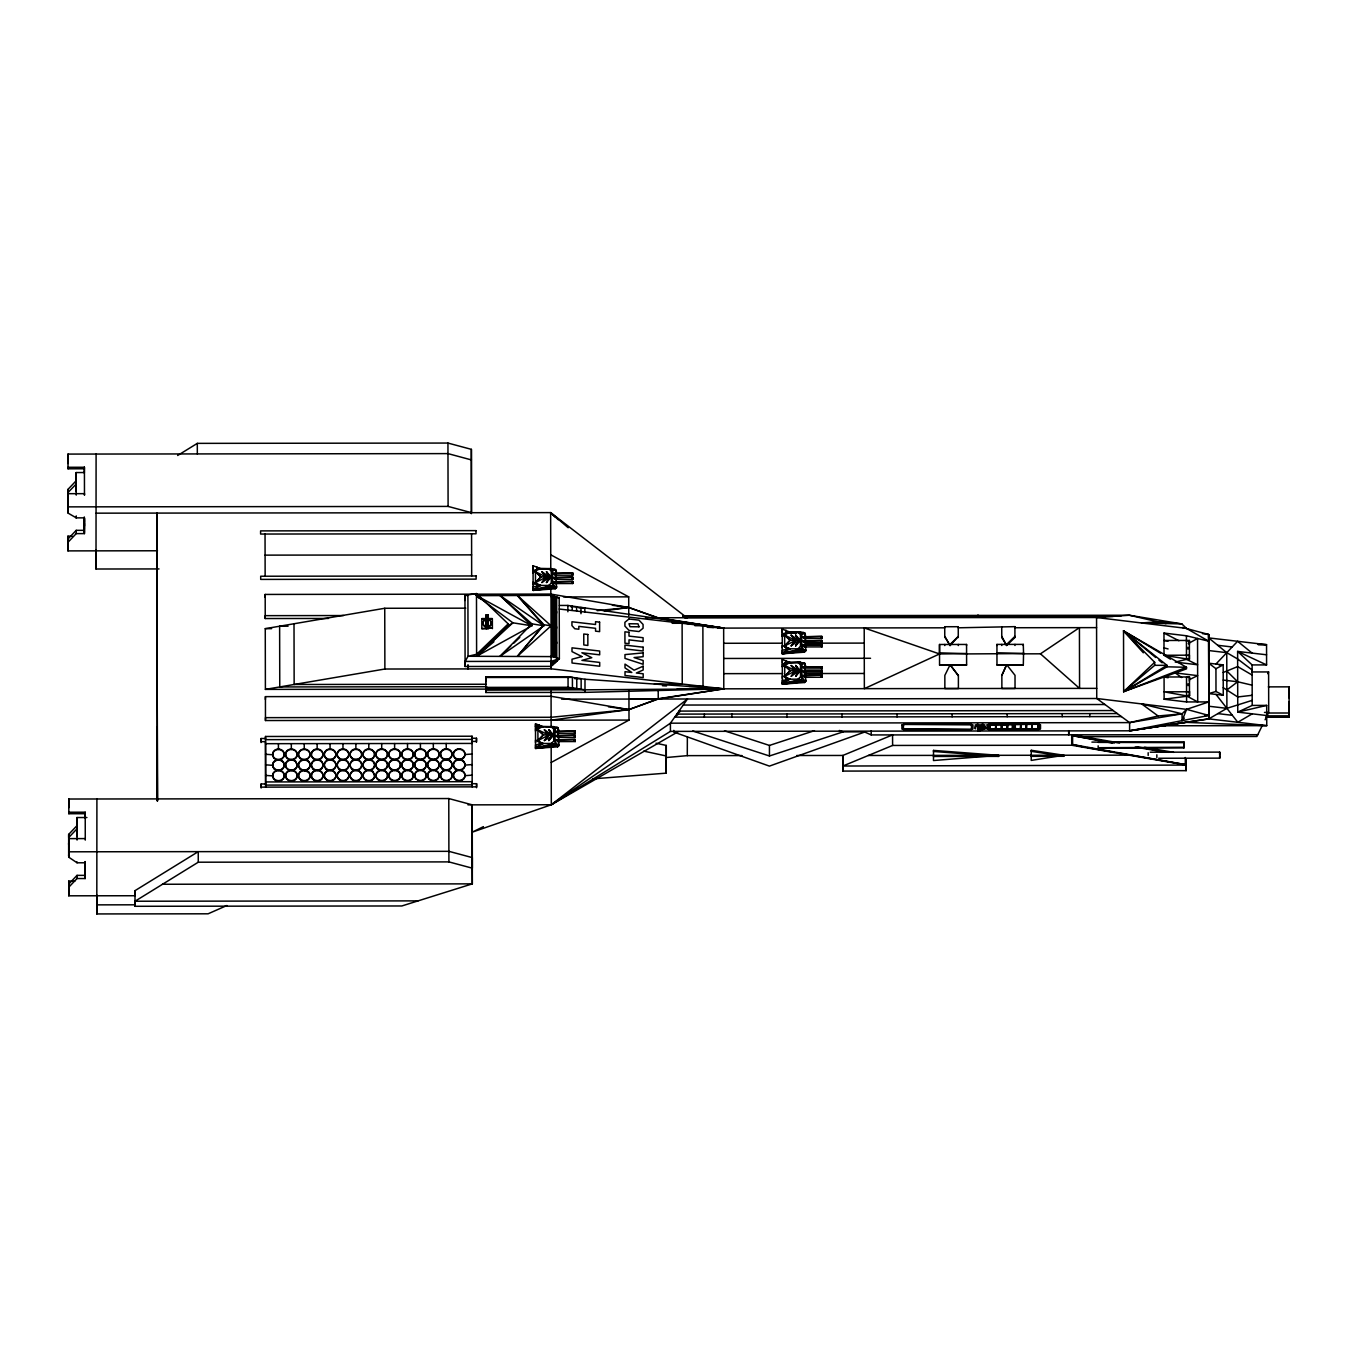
<?xml version="1.0" encoding="UTF-8"?>
<svg xmlns="http://www.w3.org/2000/svg" width="1357" height="1357" viewBox="0 0 1357 1357"><rect width="100%" height="100%" fill="white"/><g stroke="black" fill="none" stroke-linecap="round" stroke-linejoin="round"><path stroke-width="1.5" d="M76.145 477.986L76.162 484.076L67.884 492.625L67.884 489.47L76.111 480.819M76.959 829.653L76.959 822.97M85.169 866.088L85.152 874.654L85.118 867.089M476.205 595.401L551.01 595.316L551.146 666.389L465.095 666.491L464.959 595.418L467.894 595.418M704.351 717.107L704.351 714.07M731.881 717.073L731.881 714.036M786.941 717.005L786.941 713.969M842.002 716.937L842.002 713.901M897.062 716.869L897.062 713.833M939.536 653.684L939.553 665.032L966.608 664.998L966.591 653.65L939.536 653.955L864.205 627.918L864.358 688.661L939.536 653.955L939.519 644.49L966.557 644.456L966.591 653.921L1023.568 653.582L996.954 652.785L996.954 653.87L996.937 644.422L1023.28 644.388L1023.568 653.837L1040.463 653.82L1079.426 627.663L1079.561 688.389L1040.463 653.82M939.519 644.49L939.536 653.955M944.777 645.576L944.777 644.473M950.053 645.559L944.76 636.467L950.053 645.559L958.279 636.45L950.053 644.473M958.279 637.536L958.246 626.713L944.726 626.73L944.726 627.816L719.431 628.104L723.654 628.087L723.79 688.83L658.23 699.025L628.986 709.575L551.129 720.177L551.129 726.521M952.122 716.801L952.122 713.765M958.246 626.713L958.246 627.799L1014.9 626.646L1014.934 637.468L1006.64 645.491L1001.771 637.485L1001.737 626.663M958.313 645.559L958.313 644.456M966.557 645.542L966.557 644.456M982.536 729.812L982.536 723.722L982.536 727.963L977.566 727.42L978.176 731.135L982.536 729.812C984.673 723.739 978.397 732.984 978.16 727.403L982.536 728.03M986.047 728.675L986.047 727.488M987.217 728.183L987.217 728.658M996.937 645.508L996.937 644.422M1001.771 637.485L1001.771 636.382L1006.64 645.491M1001.788 645.508L1001.788 644.405M1007.182 716.733L1007.182 713.697M1014.968 645.491L1014.968 644.388M1014.934 637.468L1014.934 636.365L1006.657 644.405M1014.9 626.646L1014.9 627.731L1096.575 627.629M1023.28 645.474L1023.28 644.388M1023.568 652.751L1023.314 664.93L996.971 664.964L996.954 653.616M1062.243 716.666L1062.243 713.629M1089.773 716.632L1089.773 713.595M1098.152 746.825L1098.152 745.824M1098.152 747.724L1183.983 747.283L1183.983 746.265M1265.776 715.868L1289.082 715.834L1289.099 713.307M1289.082 693.97L1289.099 686.846L1268.32 686.879M76.162 480.208L76.179 472.558L84.151 472.541M84.371 523.378L84.355 526.177L84.321 522.123M85.169 868.361L85.152 871.143L85.135 869.142M987.217 727.556L987.217 728.285M1183.983 744.399L1183.983 747.894L1100.273 748.012M1219.706 756.935L1219.706 758.139L1158.691 758.258M1289.099 714.444L1289.082 717.242L1266.234 717.276M1289.065 705.555L1289.065 702.773L1289.082 706.2M1289.099 691.917L1289.099 689.424L1289.116 691.239M67.884 509.774L67.884 511.301L67.85 498.104M67.867 499.749L67.884 489.47M84.422 468.776L68.037 468.81L68.037 467.283L84.422 467.266L84.473 495.169L84.49 493.66L68.087 493.677L68.087 495.203M67.986 463.517L68.003 454.086L447.98 453.611L471.405 459.921M157.48 550.772L67.969 550.891L68.003 538.983L76.213 530.333L84.422 530.333L84.422 533.606L76.229 533.606L68.003 542.257L68.003 538.983M67.935 537.694L67.952 536.168L72.04 536.168M84.422 533.606L84.473 517.865L76.28 517.865L68.104 513.133L68.121 505.126M68.681 854.706L68.681 856.216L68.647 843.019M68.664 844.682L68.681 834.385L76.908 825.751L76.976 817.542L86.933 817.525M85.22 813.708L68.834 813.725L68.834 812.215L85.22 812.198L85.27 840.102M68.783 807.686L68.8 799.019L448.777 798.544L472.202 804.837L472.355 868.192L448.913 861.899L198.275 862.204L135.022 901.235L135.005 906.289L401.842 905.967L472.304 883.865L472.338 857.624L448.896 851.331L68.919 851.806L68.902 838.609L85.287 838.592M198.275 862.204L198.241 851.653L135.005 890.667L134.988 895.739L68.766 895.807L68.8 884.018L77.027 875.367L85.22 875.367L85.22 878.539L77.027 878.539L68.8 887.19L68.8 884.018M68.732 882.61L68.749 881.1L74.889 881.083M85.27 862.781L77.078 862.798L68.902 857.302L68.919 850.16M68.885 840.119L68.902 838.609M84.321 472.948L84.355 467.029M85.135 817.864L85.22 812.198M85.22 878.539L85.254 861.593M159.006 568.939L96.008 569.007L96.093 454.052M226.856 905.526L208.113 913.804L96.805 913.939L96.907 798.985M156.818 513.099L157.463 801.003L156.818 513.099L156.886 666.694M261.07 742.55L261.07 738.513L265.514 738.496M261.172 788.01L261.189 783.956L265.616 783.956M265.175 597.317L265.192 594.434L550.84 594.078L628.749 607.478L658.043 617.757L723.654 628.087L717.514 627.782M328.462 618.453L265.226 618.538L265.243 615.654L343.525 615.552M265.412 699.517L265.429 696.633L551.078 696.277L628.986 709.575L658.23 698.736L723.79 688.83L551.129 668.814L384.879 669.018L265.395 689.39L265.26 628.664L384.743 608.275L465.773 608.173M265.599 781.751L265.514 736.478L472.066 736.223L472.066 739.395L265.531 739.65L265.514 736.478M628.936 690.492L629.003 720.075L265.463 720.533L265.48 717.649L551.129 717.293L628.986 709.575L608.479 706.827M265.616 787.128L265.616 781.937L472.168 781.683L472.168 786.873M272.604 765.331L265.565 764.839M272.587 754.763L265.531 754.271M272.621 775.899L265.582 775.407M278.422 749.471L278.422 743.67M284.342 775.882L285.53 775.882M284.325 765.314L285.513 765.314M284.308 754.746L285.496 754.746M291.331 749.454L291.331 743.653M297.217 754.729L298.404 754.729M297.268 775.865L298.455 775.865M297.03 763.94L295.504 761.565A5.869 5.292 0.2 0 0 286.293 762.668A5.869 5.292 0.2 0 0 289.872 770.42A5.869 5.292 0.2 0 0 297.234 765.297L298.421 765.297M304.239 749.437L304.239 743.653M302.798 780.97A5.869 5.292 0.2 0 1 304.29 770.572L308.446 771.607A5.869 5.292 0.2 0 1 307.259 779.936A5.869 5.292 0.2 0 1 298.659 776.73A5.869 5.292 0.2 0 1 304.29 770.081M310.176 775.865L311.364 775.848M310.142 765.28L311.33 765.28M310.125 754.713L311.313 754.713A5.869 5.292 0.2 0 1 318.674 749.607A5.869 5.292 0.2 0 1 322.254 757.342A5.869 5.292 0.2 0 1 313.026 758.444M317.148 749.42L317.148 743.636M323.085 775.848L324.272 775.848M323.051 765.263L324.238 765.263M323.034 754.696L324.221 754.696M330.073 749.403L330.056 743.619M335.942 754.679L337.13 754.679M335.993 775.831L337.181 775.831M335.959 765.246L337.147 765.246M342.982 749.386L342.965 743.602M348.902 775.814L350.089 775.814M348.868 765.246L350.055 765.229M348.851 754.662L350.038 754.662M355.89 749.369L355.873 743.585M361.81 775.797L362.998 775.797M361.776 765.229L362.964 765.212M362.947 754.645L361.759 754.645A5.869 5.292 0.2 0 0 353.414 749.878A5.869 5.292 0.2 0 0 352.142 758.716A5.869 5.292 0.2 0 0 361.556 756.019M368.799 749.352L368.782 743.568M374.668 754.628L375.855 754.628M370.376 780.886A5.869 5.292 0.2 0 0 374.719 775.78L372.988 771.539A5.869 5.292 0.2 0 0 363.778 772.642A5.869 5.292 0.2 0 0 367.357 780.394A5.869 5.292 0.2 0 0 374.719 775.271L375.906 775.78M374.685 765.212L375.872 765.212M381.707 749.335L381.69 743.551M387.627 775.763L388.814 775.763M387.593 765.195L388.78 765.195M387.576 754.611L388.764 754.611M394.616 749.318L394.599 743.534M400.536 775.746L401.723 775.746M400.502 765.178L401.689 765.178M400.485 754.611L401.672 754.594M407.524 749.301L407.507 743.517M413.393 754.594L414.58 754.594M413.444 775.729L414.631 775.729M413.41 765.161L414.597 765.161M420.433 749.285L420.416 743.5M426.352 775.712L427.54 775.712M426.335 765.144L427.523 765.144M426.302 754.577L427.489 754.577M433.341 749.285L433.324 743.483M439.261 775.695L440.448 775.695M439.244 765.127L440.431 765.127M439.21 754.56L440.397 754.051A5.869 5.292 0.2 0 1 446.249 748.759L446.232 743.466M440.397 754.56A5.869 5.292 0.2 0 1 446.249 749.268L446.249 748.759A5.869 5.292 0.2 0 1 452.118 754.034L451.338 757.189A5.869 5.292 0.2 0 1 441.195 757.189L440.397 754.051L441.195 756.697A5.869 5.292 0.2 0 0 451.338 756.68L451.932 755.408M452.169 775.678L453.357 775.678M452.152 765.111L453.34 765.111M453.306 754.543L452.118 754.543A5.869 5.292 0.2 0 0 446.249 749.268M464.942 600.489L464.959 595.418L476.477 593.552L508.197 623.881L508.18 625.848L476.612 656.245L476.477 593.552L476.477 595.519L479.496 598.403M465.095 666.491L465.112 661.436L468.046 656.262L467.911 595.536M465.078 775.661L472.134 775.152M465.061 765.094L472.1 764.585M465.027 754.526L472.083 754.017M468.012 665.541L467.995 668.916L467.995 664.726M177.648 455.494L197.308 443.366L447.946 443.06L471.388 449.354L471.371 513.675M472.066 736.223L472.049 743.432L265.514 743.687M472.202 804.837L472.134 868.921M476.477 742.296L476.494 738.242L472.049 738.242M476.578 787.738L476.595 783.701L472.168 783.701M481.837 628.664L492.387 628.138L481.837 628.664L481.82 618.656L492.354 618.639L492.387 628.647M481.82 618.656L492.354 618.639M701.298 687.694L723.79 688.83L585.003 692.375L485.84 692.494L485.857 687.388L568.074 687.287L585.003 689.814L723.79 688.83L584.986 679.263L568.04 676.736L485.84 676.838L485.823 681.943M486.501 615.857L485.925 615.009L485.959 628.749L486.518 615.349L488.266 615.009L488.299 628.732L487.672 615.857M486.535 628.749C485.823 626.934 488.435 626.934 487.706 628.732M533.064 569.278L533.08 565.733L540.731 568.736L555.624 569.584L556.523 587.598L555.217 588.785L533.114 590.38L533.08 565.733M535.54 742.652L535.54 740.125L543.19 743.483L551.196 743.466L558.948 744.62L558.948 745.638L557.642 746.825L535.54 748.419L535.506 723.773L543.156 726.775L558.049 727.623L558.948 745.638M535.489 727.301L535.506 723.773M546.464 582.526L549.721 577.081L541.935 571.755L546.447 577.064L535.489 582.526L540.968 576.81L535.472 571.772L546.447 577.064L541.969 582.526L549.721 577.081L546.447 571.755L551.281 577.081L546.464 582.526L549.721 576.979L551.281 577.081M548.89 740.549L552.146 735.104L544.378 729.795L548.89 735.104L537.932 740.566L543.394 734.849L537.898 729.795L548.89 735.104L544.394 740.566L553.707 735.104L548.89 740.549L552.146 735.002L548.873 729.778L553.707 735.104M551.01 596.588L551.01 595.316L476.477 595.519L481.209 599.472M551.129 665.439L551.129 668.814L551.112 664.625M508.197 623.881L476.612 654.278L468.046 656.262L552.587 656.601L552.452 595.859L551.027 595.876M551.129 720.177L551.061 691.069M555.217 588.785L556.523 586.58L556.523 587.598M555.183 569.906L556.489 572.043L555.624 569.584M556.506 579.795L556.506 578.794M557.608 728.896L558.049 727.623M557.642 746.825L558.083 745.349M558.931 737.835L558.931 736.817M558.914 730.083L557.608 727.946L553.588 727.827M585.003 692.375L584.986 679.263M628.953 699.076L658.23 699.025L658.213 690.628M592.89 778.867L666.236 773.151L666.27 745.434L656.025 743.212M467.978 804.854L551.315 804.752L670.409 731.389L670.426 723.179L687.49 698.991L551.315 804.752L472.117 832.214L483.448 826.634M673.801 730.371L673.801 732.068L769.419 766.111L865.291 731.83L843.121 731.864L769.453 755.985L692.748 730.999M666.236 773.151L666.236 757.528L687.287 755.645L687.354 736.817M782.344 678.364L782.361 675.837L790.011 679.195L782.361 683.114L783.956 680.502M782.327 666.762L782.327 664.218L786.144 662.979L800.494 662.386L804.854 663.336L805.77 681.35L804.464 682.52L782.361 684.132L782.311 659.468L789.978 662.487L782.327 666.762L784.702 664.201L789.978 662.487M782.311 663.013L782.311 659.468M782.277 648.001L782.294 645.474L789.944 648.816L797.933 648.816L805.702 649.969L805.685 650.97L804.396 652.157L782.277 653.769L782.243 629.105L789.91 632.108L782.243 636.382L782.26 633.855L789.91 632.108L784.634 633.838L782.243 636.382M782.243 632.65L782.243 629.105M795.711 676.261L798.968 670.816L791.182 665.507L795.694 670.816L784.736 676.278L790.215 670.562L784.719 665.507L795.694 670.816L791.216 676.278L798.968 670.816L795.677 665.49L800.511 670.816L795.711 676.261L798.968 670.714L800.511 670.816M795.643 645.898L798.883 640.453L791.114 635.127L795.626 640.453L784.668 645.915L790.147 640.199L784.634 635.144L795.626 640.453L791.148 645.898L798.883 640.453L795.609 635.127L800.443 640.453L795.643 645.898L798.883 640.351L800.443 640.453M804.413 664.608L804.854 663.336M804.396 652.157L804.837 650.698M804.345 634.245L804.786 632.956L805.668 641.233M804.464 682.52L805.77 680.332L805.77 681.35M805.651 635.415L804.345 633.278M805.753 672.529L805.753 673.547L864.307 673.479M805.719 665.795L804.43 663.658M842.833 771.081L842.833 755.459L892.567 734.9L892.601 745.451L842.85 766.027L1186.188 765.077L1186.171 770.657L842.833 771.081L842.833 755.459L796.678 755.51M902.693 729.048L902.71 724.943L904.915 724.18L970.018 724.095L972.223 724.859L972.206 728.963L970.001 729.472L902.693 729.048L970.001 729.472M903.423 729.048L903.44 724.943L904.915 724.434L972.223 724.859M998.65 755.323L933.514 750.404L933.48 760.531L998.65 755.323L998.667 756.375L933.497 756.46L933.497 755.408M971.476 728.963L971.493 724.859M978.55 616.366L977.922 615.298L977.311 616.875M984.792 728.946L984.809 724.842L975.293 724.859L975.276 728.963L975.276 726.843L977.549 725.859L984.792 726.826L984.792 728.946L980.992 728.946M987.879 724.842L987.879 728.946L990.067 729.455L1037.935 729.388L1037.952 724.265L987.879 724.842L1037.596 724.01L1039.784 724.774L1039.767 728.879L990.067 729.71L990.084 724.061M988.608 728.946L988.625 724.842M990.067 729.455L990.084 724.333M995.343 728.777L995.868 724.316L995.851 729.438L990.576 728.777M995.851 729.438L995.868 724.316M1001.144 728.777L1001.161 724.553L1007.929 724.553L1007.437 729.421L996.377 728.777M1001.653 729.438L1001.67 724.316M1002.161 728.98L1002.178 724.757M1006.928 728.98L1006.945 724.757M1007.437 729.421L1007.454 724.299M1012.186 728.76L1012.661 724.299L1012.644 729.421L1007.912 728.76M1013.238 729.421C1014.307 727.691 1014.324 726.012 1013.255 724.299M1015.511 728.76L1015.002 724.299L1014.985 729.421L1020.735 729.404L1020.752 724.282L1020.227 728.743M1020.735 729.404L1020.752 724.282M1025.96 728.743L1026.486 724.282L1026.469 729.404L1021.244 728.743M1026.469 729.404L1026.486 724.282M1063.803 755.238L1031.252 750.285L1031.218 760.412L1063.803 755.238L1063.82 756.29L1031.235 756.341L1031.235 755.289M1031.693 728.726L1032.219 724.265L1032.202 729.404L1026.978 728.743M1032.202 729.404L1032.219 724.265M1037.935 729.388L1037.952 724.265M1037.596 724.01L1039.784 724.774M1039.038 728.879L1039.055 724.774M1068.671 734.934L1068.688 730.829M1083.039 746.859L1072.607 744.535L1185.323 764.602L1118.524 753.016M1114.334 742.907L1072.59 735.681L1112.248 743.059M561.594 699.143L1096.744 698.499L1129.618 722.619L1129.601 730.812L670.409 731.389M1154.688 662.301L1123.664 691.629L1166.969 666.813L1186.51 667.288L1123.664 691.629L1154.688 665.337L1154.688 662.301L1123.528 630.886L1123.664 691.629L1186.493 668.865L1186.51 667.288L1123.528 630.886L1143.357 652.802M1166.969 666.813L1166.986 665.32L1123.528 630.886L1160.489 653.175M1184.322 718.074L1182.066 720.652L1182.083 713.816L1186.595 709.355L1208.833 701.908L1208.646 634.482L1182.337 627.426M1189.444 681.163L1189.461 676.956L1164.069 676.99L1164.119 699.228L1186.578 701.942L1208.833 701.908L1208.782 685.743M1170.429 659.18L1164.018 655.295L1189.394 659.366L1189.411 655.16L1164.018 655.295L1163.967 633.074L1186.425 635.771L1208.68 641.183L1208.731 678.381M1189.36 644.643L1189.377 640.453L1163.984 640.47L1168.055 641.216M1164.119 699.228L1189.478 695.887L1189.495 691.68M1252.121 670.002L1237.635 658.993L1226.762 652.666L1208.646 637.892L1208.646 634.482L1202.472 633.617M1266.573 654.786L1237.618 651.411L1237.754 712.137L1252.206 705.419L1266.692 705.403L1266.743 725.656L1185.628 722.331L1129.601 730.812L1208.833 718.888L1208.646 634.482L1208.68 641.183L1186.408 628.376L1181.879 623.915L1129.38 615.247L1096.558 617.52L1096.744 698.499L1186.595 709.355L1208.833 715.461L1208.833 718.888L1129.601 730.812L1208.833 715.461L1208.816 698.567M76.162 477.376L76.179 475.476L76.213 478.902M76.263 515.914L76.229 518.086L76.213 516.847M76.959 822.681L76.976 820.408L76.993 821.307M982.536 728.658L978.16 727.403L978.804 730.88L978.176 729.54L982.536 729.642L978.176 729.54L978.176 731.135L977.549 723.722L977.549 729.557L982.536 729.472M1156.842 757.528L1156.842 754.797M1219.706 756.154L1219.706 758.139M1219.689 754.967L1219.706 752.117L1150.278 752.202M1219.706 752.117L1219.689 754.373M1289.065 704.724L1289.133 713.002L1268.354 713.019M939.553 665.032L966.608 664.998M950.104 664.76L958.364 675.65L950.104 664.76L944.845 675.396L944.862 688.559L958.398 688.542L958.381 675.379M966.591 653.65L939.536 652.853M996.971 664.964L1023.314 664.93M1001.856 675.328L1006.69 664.693L1015.019 675.311L1015.036 688.474L1001.873 688.491L1001.856 675.328L1006.69 664.693M77.044 862.747L77.01 861.831M1091.91 742.109L1183.966 741.991L1183.966 744.162M1183.983 747.894L1183.966 746.876M1182.066 720.652L1186.595 709.355M555.658 587.31L552.655 583.408L552.621 571.043L554.742 569.228L538.983 569.262M539.679 742.296L543.19 743.483L535.557 744.874L535.54 748.419L557.218 744.993L555.081 741.448L555.064 729.082L557.184 727.25L553.232 727.267M784.634 633.838L784.668 647.035L789.944 648.816L782.294 650.224L782.277 653.769L803.955 650.325L801.834 646.797L801.8 634.431L804.786 632.956M804.905 681.061L801.902 677.16L801.868 664.794L803.989 662.962M977.922 616.875L978.55 615.552L982.281 616.773L977.922 616.875L977.922 615.298M1267.743 673.7L1268.608 671.936L1251.663 671.952M1262.349 725.384L1256.904 736.478L1079.595 736.698M1265.097 719.787L1268.71 712.425L1268.608 671.936M541.969 582.526L546.447 576.912L549.721 577.081L546.447 571.755M544.394 740.566L548.89 734.951L552.146 735.104L548.873 729.778M791.148 645.898L795.626 640.3L798.883 640.453L795.609 635.127M791.216 676.278L795.694 670.663L798.968 670.816L795.677 665.49M517.492 656.211L543.903 624.746L551.095 625.798L517.492 656.211L543.903 624.746L517.356 595.469L551.095 625.798M487.943 622.626L487.926 621.133M487.926 623.626L487.926 622.134M535.472 570.466L533.08 573.01L533.08 570.483L540.731 568.736L535.472 570.466L535.489 583.663L533.097 584.63L533.114 582.102L540.764 585.444L548.754 585.444L554.792 586.953L533.114 590.38L533.131 586.852L540.764 585.444L535.489 583.663M543.156 726.775L537.898 728.488L535.506 731.05L535.523 728.522L543.156 726.775L535.489 726.3L553.69 726.673L555.437 728.251M76.908 828.923L68.681 837.557L68.681 834.385M1215.94 664.048L1237.601 641.284L1252.104 653.107M535.489 582.526L540.968 576.81L546.447 577.064L541.935 571.755M537.932 740.566L543.394 734.849L548.89 735.104L544.378 729.795M784.668 645.915L790.147 640.199L795.626 640.453L791.114 635.127M784.736 676.278L790.215 670.562L795.694 670.816L791.182 665.507M500.139 656.228L531.893 623.847L543.903 625.798L500.139 656.228L510.724 646.085M513.743 643.201L519.799 637.4M556.523 586.58L555.217 587.818L533.114 590.38L551.298 586.156L553.045 584.562M558.948 744.62L557.659 745.858L535.54 748.419L553.724 744.179L555.471 742.601M805.702 649.969L804.396 651.207L782.277 653.769L800.46 649.528L802.224 647.934M805.77 680.332L804.464 681.57L782.361 684.132L782.361 680.586L790.011 679.195L784.736 677.397L784.702 662.487M551.146 666.389L559.355 658.688L559.203 597.945L551.01 595.316L554.521 597.945M530.044 626.832L476.612 656.245L512.878 622.812L531.893 625.814L531.893 623.847L500.004 595.486L543.903 625.798L517.356 595.469M552.689 664.625L556.913 660.74M548.754 585.444L551.281 583.154L551.264 571.009L548.72 568.719M551.196 743.466L553.724 741.176L553.69 729.048L551.146 726.758M797.933 648.816L800.46 646.526L800.426 634.381L797.899 632.108L786.398 632.125M786.5 679.195L798.001 679.178L800.528 676.889L800.511 664.743L797.967 662.47M798.001 679.178L804.039 680.705L782.361 684.132L800.545 679.891L802.292 678.313M553.198 663.963L557.303 660.435M476.612 656.245L493.948 641.708M679.874 711.747L676.821 714.104L1117.303 713.561M677.889 714.664L674.7 717.141L1121.408 716.581M1226.847 690.001L1237.686 681.774L1252.155 685.183M553.198 662.979L557.303 660.113L551.163 662.589M486.518 620.963L486.518 622.795M486.518 621.981L486.518 623.796M551.179 747.656L551.315 804.752L670.426 723.179L1129.618 722.619L1182.083 713.816L1141.661 703.927L1158.115 715.987L1182.083 713.816M508.18 625.848L512.878 622.812L476.477 595.519L531.893 625.814L500.004 595.486M551.163 656.16L559.355 658.688L553.198 662.487L553.198 664.455L551.146 665.117L551.146 662.487M1123.664 691.629L1166.986 665.32L1154.688 665.337M1252.24 713.833L1237.788 722.263L1216.008 694.428M551.315 804.752L678.33 731.593M1188.291 643.54L1197.553 638.485L1197.705 701.925L1186.561 695.887L1164.102 691.816L1189.495 691.782M551.213 762.464L629.003 720.075M1215.991 691.476L1215.94 668.696L1223.183 664.896L1223.251 695.259L1208.765 693.58L1215.991 691.476L1223.251 695.259M540.764 585.444L533.114 589.379L551.298 586.156M543.19 743.483L535.54 747.419L553.724 744.179M789.944 648.816L782.294 652.751L800.46 649.528M1190.225 679.246L1197.637 675.633L1175.281 672.919L1181.71 677.567M1223.2 672.495L1237.652 666.592L1252.138 675.057M724.485 730.795L769.436 745.434L814.471 730.677M559.355 658.688L551.163 661.334L465.112 661.436M551.146 663.861L554.792 662.674M575.114 735.443L574.248 735.731L575.114 737.004M553.537 577.59L572.773 577.2L572.79 579.303L555.217 579.32L553.537 577.59L572.773 577.2M802.716 640.962L821.952 640.572L821.952 642.675L804.396 642.709L802.716 640.962L821.952 640.572M555.963 735.63L575.215 735.223L575.215 737.343L557.659 737.36L555.963 735.63L575.215 735.223M802.784 671.342L822.02 670.935L822.037 673.055L804.464 673.072L802.784 671.342L822.02 670.935M571.823 581.882L572.688 581.627L572.688 583.188M574.248 731.559L575.097 731.304M575.114 739.65L574.265 739.921L575.131 741.227M821.07 675.633L821.935 675.362L821.935 676.922M553.52 573.434L572.773 573.061L572.773 575.164L555.217 575.181L553.52 573.434L572.773 573.061M553.554 581.78L572.79 581.407L572.79 583.527L555.234 583.544L553.554 581.78L572.79 581.407M802.699 636.806L821.952 636.433L821.952 638.536L804.396 638.57L802.699 636.806L821.952 636.433M802.716 645.169L821.969 644.779L821.969 646.899L804.413 646.916L802.716 645.169L821.969 644.779M555.963 731.474L575.198 731.084L575.198 733.204L557.642 733.221L555.963 731.474L575.198 731.084M555.98 739.819L575.215 739.446L575.232 741.55L557.659 741.584L555.98 739.819L575.215 739.446M802.767 667.169L822.02 666.796L822.02 668.916L804.464 668.933L802.767 667.169L822.02 666.796M802.784 675.532L822.037 675.158L822.037 677.262L804.48 677.279L802.784 675.532L822.037 675.158M1252.189 700.365L1226.898 708.337L1208.833 718.888L1266.743 725.656L1156.266 725.791M1129.618 722.619L1158.115 715.987M1266.692 705.403L1237.754 712.137L1266.709 715.529M978.804 730.066L982.536 729.269M782.361 683.114L800.545 679.891M604.153 610.854L628.749 607.478L658.043 618.046L723.654 628.087L707.319 626.968M1252.189 695.293L1237.72 696.955L1223.234 687.677M597.182 610.65L628.749 607.478L612.346 605.273M797.899 632.108L803.921 632.599L788.146 632.633M537.101 569.126L551.247 568.634L553.011 570.211M788.298 632.43L800.426 632.006L802.191 633.6M788.366 662.81L800.494 662.386L802.258 663.963M549.636 726.809L553.69 726.673M76.162 468.25L84.355 468.233M471.388 449.354L471.541 512.709L448.098 506.415L68.121 506.873L68.087 493.677M96.194 513.167L550.637 512.607L687.304 618.012L684.454 617.656M265.09 555.132L471.625 554.877M551.027 596.317L553.877 596.3L554.012 657.042M563.46 596.944L628.715 596.859L628.766 615.722M552.893 597.165L556.641 597.148L556.777 657.891M559.44 605.443L567.871 605.443L723.654 628.087L559.305 609.039M570.907 606.749L576.606 606.749L576.606 610.972M578.964 607.97L584.816 607.97L584.833 612.194M485.925 615.009L488.266 615.009M682.876 615.79L1129.38 615.247L1166.036 623.677M682.944 616.349L1121.17 615.807M682.961 616.621L1117.065 616.095M685.098 616.909L1112.961 616.383M940.367 616.757L969.78 616.723M685.149 617.469L1104.768 616.943M645.491 617.757L1096.558 617.52L1186.408 628.376M672.156 623.287L682.113 623.27L682.249 684.013L654.396 684.047M288.074 626.205L279.627 626.205L279.763 686.947L486.705 686.693M694.92 625.696L702.875 625.679L703.028 686.421L689.085 686.438M486.535 627.901L487.706 627.901M265.26 628.664L271.604 628.647M1189.377 640.809L1186.442 640.809L1186.476 659.01L1189.394 659.01M723.688 643.286L781.564 643.201M864.239 643.099L805.668 643.184L805.685 642.166L805.685 650.97M1258.21 644.677L1266.556 644.677L1266.59 664.913L1252.121 664.93L1237.618 651.411L1266.59 664.913M723.722 658.467L870.549 658.281M1219.044 664.896L1223.183 664.896L1208.697 663.2L1215.94 668.696M723.756 673.649L782.616 673.581M485.84 677.482L572.4 677.38L572.433 687.931L485.857 688.05M1189.461 677.313L1186.527 677.33L1186.561 695.53L1189.478 695.513M574.774 678.687L581.135 678.687L581.152 689.237L485.857 689.356M486.196 684.25L294.147 684.488L294.011 623.762M485.857 688.711L576.793 688.593L576.759 678.025M265.395 689.39L485.45 689.119M677.245 688.881L1096.727 688.372M485.857 690.018L585.003 689.814M683.233 705.046L1104.971 704.52M678.958 711.085L1113.181 710.559M1264.47 712.425L1268.71 712.425M1204.795 715.461L1208.833 715.461M980.992 726.843L984.792 726.826M1032.711 728.726L1037.427 728.726M864.087 731.745L871.211 734.934L1257.786 734.697M1183.966 744.772L1183.966 742.618L1098.135 742.381M892.601 745.451L1071.742 745.23L1186.188 765.077M687.287 755.645L742.025 755.578M868.344 755.476L1128.973 755.154M162.535 884.255L472.304 883.865L472.168 858.608M135.022 901.235L418.041 900.878M96.839 904.865L134.513 904.814M679.365 688.678L723.79 688.83M537.101 568.346L551.247 568.634M788.298 631.768L800.426 632.006M788.366 662.131L800.494 662.386M788.264 632.82L796.305 633.057M551.264 571.009L552.621 571.043M800.426 634.381L801.8 634.431M800.511 664.743L801.868 664.794M553.69 729.048L555.064 729.082M1258.227 644.338L1266.556 644.677L1208.646 637.892M707.285 627.273L713.426 627.579M662.437 685.726L666.524 685.93M998.667 756.375L933.514 751.456L933.514 750.404M1217.704 645.287L1232.173 646.984M1208.663 650.546L1226.762 652.666L1226.898 708.337L1208.799 706.234M1223.217 680.078L1237.686 681.774L1226.813 671.02M1217.857 713.612L1232.343 715.309M304.29 770.572L308.446 772.116A5.869 5.292 0.2 0 1 305.834 780.97M671.851 621.54L675.99 622.066M682.215 622.846L723.654 628.087M1063.82 756.29L1031.252 751.337L1031.252 750.285M1119.576 742.974L1071.708 734.68L1071.742 745.23M1144.545 747.317L1173.686 752.355M1137.285 746.893L1168.598 752.321M1135.198 747.045L1162.338 751.744M1087.211 747.588L1114.351 752.287M1164.069 676.99L1168.14 677.737M551.281 583.154L552.655 583.408M800.46 646.526L801.834 646.797M800.528 676.889L801.902 677.16M553.724 741.176L555.081 741.448M643.761 751.116L666.304 755.985L666.27 745.434M1164.001 647.883L1168.089 648.934M551.027 595.435L559.203 597.945M552.486 610.514L553.91 610.955M555.25 611.379L556.675 611.803M552.486 611.583L553.91 612.024M555.25 612.431L556.675 612.872M552.52 625.713L553.944 626.137M555.284 626.561L556.709 627.002M552.52 626.764L553.944 627.205M555.284 627.613L556.709 628.054M552.553 640.894L553.978 641.335M555.318 641.742L556.743 642.183M552.553 641.946L553.978 642.387M555.318 642.794L556.743 643.235M839.389 730.439L843.121 731.864M1163.967 633.074L1178.945 640.725M550.738 554.792L628.715 596.859M1123.528 630.886L1155.706 657.5M1158.929 660.164L1162.152 662.827M568.176 527.737L550.637 512.607L550.772 569.55M558.304 519.748L550.637 512.607L555.2 517.034M784.634 635.144L790.147 640.436M784.719 665.507L790.215 670.816M535.472 571.772L540.968 577.064M537.898 729.795L543.394 735.104M820.781 640.945L821.952 642.675M820.866 671.308L822.037 673.055M571.619 577.573L572.79 579.303M574.045 735.613L575.215 737.343M820.781 636.789L821.952 638.536M820.798 645.135L821.969 646.899M820.849 667.152L822.02 668.916M820.866 675.515L822.037 677.262M571.602 573.4L572.773 575.164M571.619 581.763L572.79 583.527M574.028 731.44L575.198 733.204M574.062 739.802L575.232 741.55M374.719 775.78L372.988 772.048A5.869 5.292 0.2 0 0 363.778 773.151A5.869 5.292 0.2 0 0 367.357 780.886M297.234 765.297L295.504 761.056A5.869 5.292 0.2 0 0 286.293 762.159A5.869 5.292 0.2 0 0 289.872 769.911A5.869 5.292 0.2 0 0 297.234 764.788M1289.099 686.846L1289.133 693.071M1289.082 717.242L1289.082 713.816M1183.966 741.991L1183.966 743.008M76.179 472.558L76.229 482.363M76.976 817.542L77.01 823.478M1289.082 705.182L1289.099 701.857M1289.082 715.529L1289.065 712.527M1219.706 753.22L1219.706 757.087M157.073 747.673L157.276 779.8M1289.099 706.776L1289.133 713.002L1289.065 711.085M1219.706 752.643L1219.706 753.627M1219.706 756.68L1219.706 757.664M1186.561 695.887L1186.578 701.942M1183.966 742.5L1183.983 743.415M1183.966 747.385L1183.983 745.722M1148.175 752.728L1148.175 755.476M77.01 821.46L77.027 826.803M1289.133 691.392L1289.133 697.99M1289.082 702.332L1289.099 708.456M1252.121 664.93L1252.206 705.419M1189.377 640.453L1189.394 659.366M1189.461 676.956L1189.478 695.887M1187.986 647.238L1187.986 649.155M1188.07 683.741L1188.07 685.658M1186.188 758.75L1186.171 770.657M1185.306 757.511L1185.323 764.602M1183.966 745.383L1183.966 746.231M1072.59 735.681L1072.607 745.061M1068.773 730.626L1068.79 734.68M944.726 626.73L944.76 637.553M871.194 730.88L871.211 734.934M804.379 636.45L804.396 638.57M804.396 640.589L804.396 642.709M804.396 644.812L804.413 646.916M804.464 670.969L804.464 673.072M804.48 675.175L804.48 677.279M786.076 630.225L786.076 632.599M786.11 646.763L786.127 649.138M786.144 660.605L786.144 662.979M786.178 677.143L786.195 679.518M769.436 745.434L769.453 755.985M580.966 607.393L580.983 613.72M572.247 606.087L572.247 610.311M567.871 605.443L567.888 611.77M568.04 676.736L568.074 687.287M557.642 731.118L557.642 733.221M557.642 735.257L557.659 737.36M557.659 739.463L557.659 741.584M555.217 573.078L555.217 575.181M555.217 577.217L555.217 579.32M555.234 581.424L555.234 583.544M555.217 596.724L555.352 657.45M550.823 588.531L550.823 594.858M539.34 724.892L539.34 727.267M539.374 741.431L539.374 743.806M537.898 728.488L537.932 741.702M536.897 566.853L536.914 569.228M536.948 583.391L536.948 585.766M485.84 676.838L485.84 692.494M476.494 738.242L476.494 741.414L472.066 741.414L472.168 784.838L265.633 785.092L265.514 741.668L261.087 741.668L261.07 738.513M476.595 783.701L476.595 786.856L261.189 787.128L261.189 783.956M471.574 533.793L471.676 575.979M447.946 443.06L448.098 506.415M448.777 798.544L448.913 861.899M384.743 608.275L384.879 669.018M265.039 534.047L265.141 576.233M265.192 594.434L265.226 618.538M265.429 696.633L265.463 720.533M197.308 443.366L197.325 453.933M157.141 727.013L157.327 800.918M135.005 890.667L135.005 906.289M95.957 550.009L96.008 569.007M96.754 894.942L96.805 913.939M84.321 519.561L84.355 529.722L84.371 518.391M85.101 862.272L85.118 866.054M84.287 516.932L84.321 532.097M85.084 861.865L85.118 875.061M76.229 480.463L76.246 491.658M76.213 530.333L76.229 533.606M77.027 825.446L77.044 836.099M77.027 875.367L77.027 878.539M68.003 454.086L68.037 468.81M68.104 509.859L68.104 513.133M68.8 799.019L68.834 813.725M68.902 854.147L68.902 857.302M67.952 536.168L67.969 550.891M68.749 881.1L68.766 895.807M1289.082 695.564L1289.15 704.283M1289.099 712.425L1289.15 703.418M1289.065 707.591L1289.065 711.339M1186.425 635.771L1186.425 641.047M84.371 518.187L84.371 521.885M76.942 832.723L77.061 840.068M76.145 487.74L76.246 495.118M1289.082 692.511L1289.082 696.429M1289.099 711.95L1289.099 714.104M1219.706 755.934L1219.706 756.867M85.169 863.374L85.169 868.073M76.942 827.397L76.959 834.368M76.145 482.413L76.162 488.707M490.742 621.489A4.207 3.8 0.2 0 1 488.198 627.07M486.027 627.07A4.207 3.8 0.2 0 1 483.448 621.506M484.11 620.709A4.207 3.8 0.2 0 1 486.01 619.725M488.181 619.725A4.207 3.8 0.2 0 1 490.081 620.709M488.181 619.216A4.207 3.8 0.2 0 1 488.198 626.561M486.027 626.561A4.207 3.8 0.2 0 1 486.01 619.216M282.595 758.478A5.869 5.292 0.2 0 1 272.944 756.561A5.869 5.292 0.2 0 1 278.931 749.488A5.869 5.292 0.2 0 1 283.528 757.393M286.276 757.393A5.869 5.292 0.2 0 1 290.822 749.471A5.869 5.292 0.2 0 1 296.861 756.544A5.869 5.292 0.2 0 1 287.209 758.478M308.412 758.461A5.869 5.292 0.2 0 1 298.761 756.544A5.869 5.292 0.2 0 1 304.765 749.454A5.869 5.292 0.2 0 1 309.345 757.359M312.093 757.359A5.869 5.292 0.2 0 1 311.516 756.086M276.981 781.004A5.869 5.292 0.2 0 1 273.673 772.862A5.869 5.292 0.2 0 1 283.291 772.862A5.869 5.292 0.2 0 1 280.017 781.004M289.889 780.987A5.869 5.292 0.2 0 1 286.598 772.862A5.869 5.292 0.2 0 1 296.199 772.845A5.869 5.292 0.2 0 1 292.925 780.987M315.706 780.953A5.869 5.292 0.2 0 1 312.415 772.828A5.869 5.292 0.2 0 1 322.016 772.812A5.869 5.292 0.2 0 1 318.742 780.953M328.615 780.937A5.869 5.292 0.2 0 1 325.324 772.812A5.869 5.292 0.2 0 1 334.925 772.795A5.869 5.292 0.2 0 1 331.651 780.937M401.876 755.968A5.869 5.292 0.2 0 1 408.542 749.386A5.869 5.292 0.2 0 1 412.341 757.613A5.869 5.292 0.2 0 1 402.469 757.24M341.523 780.92A5.869 5.292 0.2 0 1 338.232 772.795A5.869 5.292 0.2 0 1 347.833 772.778A5.869 5.292 0.2 0 1 344.559 780.92M354.431 780.903A5.869 5.292 0.2 0 1 351.141 772.778A5.869 5.292 0.2 0 1 360.741 772.761A5.869 5.292 0.2 0 1 357.468 780.903M380.265 780.869A5.869 5.292 0.2 0 1 376.958 772.744A5.869 5.292 0.2 0 1 386.558 772.727A5.869 5.292 0.2 0 1 383.285 780.869M416.362 779.461A5.869 5.292 0.2 0 1 418.482 770.759A5.869 5.292 0.2 0 1 426.335 776.17A5.869 5.292 0.2 0 1 417.566 780.309M427.692 755.934A5.869 5.292 0.2 0 1 434.359 749.352A5.869 5.292 0.2 0 1 438.158 757.596A5.869 5.292 0.2 0 1 428.286 757.206M442.178 779.427A5.869 5.292 0.2 0 1 442.161 771.963A5.869 5.292 0.2 0 1 450.439 771.946A5.869 5.292 0.2 0 1 450.456 779.427M449.252 780.258A5.869 5.292 0.2 0 1 443.383 780.275M453.509 755.9A5.869 5.292 0.2 0 1 460.176 749.318A5.869 5.292 0.2 0 1 463.975 757.562A5.869 5.292 0.2 0 1 454.103 757.172M901.981 724.943L901.964 729.048L904.882 730.066L970.001 729.981L972.935 728.963L972.952 724.859L970.018 723.841L904.915 723.926L901.981 724.943M987.15 724.842L987.15 728.946L990.067 729.964L1037.579 729.896L1040.497 728.879L1040.514 724.774L1037.596 723.756L990.084 723.807L987.15 724.842M639.011 626.815L629.987 626.713L628.97 623.745L637.994 623.847L639.011 626.815M628.953 618.996L624.899 622.32L624.915 626.12L628.986 630.394L639.011 631.548L643.082 628.223L643.065 624.441L639.011 620.166L628.953 618.996M643.167 666.185L634.092 670.205L625 664.082L625 667.881L631.819 672.478L625.017 671.681L625.017 675.481L643.184 677.584L643.184 673.784L636.365 673.004L643.167 670.002L643.167 666.185M572.671 577.404L571.823 577.692L572.688 578.964L572.671 577.404M821.85 640.792L820.985 641.064L821.85 642.353L821.85 640.792M821.918 671.155L821.07 671.427L821.918 672.716L821.918 671.155M572.671 573.265L571.806 573.536L572.671 574.825L572.671 573.265M821.85 636.637L820.985 636.908L821.85 638.214L821.85 636.637M821.867 644.999L821.002 645.27L821.867 646.56L821.867 644.999M821.918 667.016L821.053 667.271L821.918 668.577L821.918 667.016M581.899 656.567L572.026 659.214L572.026 663.013L599.709 666.219L599.692 662.42L581.916 660.367L591.788 657.704L581.882 652.768L599.675 654.837L599.675 651.038L571.992 647.832L572.009 651.614L581.899 656.567M1186.476 659.366L1175.247 662.08L1197.62 664.777L1186.476 659.366M643.133 652.904L624.966 654.6L624.983 658.399L643.167 664.302L643.15 660.503L634.058 657.551L643.15 656.703L643.133 652.904M1157.894 621.811L1141.474 622.948L1181.879 623.915L1157.894 621.811M476.002 530.621L260.595 530.892L260.595 534.047L476.019 533.793L476.002 530.621M476.12 575.962L260.697 576.233L260.714 579.405L476.12 579.134L476.12 575.962M599.607 622.134L595.536 621.676L595.536 624.508L571.942 621.777L571.942 625.577L574.774 628.749L578.828 629.224L578.828 626.374L595.553 628.308L595.553 631.158L599.624 631.633L599.607 622.134M628.986 632.277L624.915 631.819L624.949 643.201L629.02 643.676L629.003 639.876L643.099 641.522L643.099 637.722L629.003 636.094L628.986 632.277M587.835 634.482L583.764 634.007L583.798 644.965L587.852 645.44L587.835 634.482M643.116 647.204L624.949 645.101L624.966 648.9L643.133 651.004L643.116 647.204M455.053 768.333A5.869 5.292 0.2 0 0 464.857 765.959A5.869 5.292 0.2 0 0 457.665 759.496A5.869 5.292 0.2 0 0 455.053 768.333M274.351 779.139A5.869 5.292 0.2 0 0 284.156 776.747A5.869 5.292 0.2 0 0 276.964 770.284A5.869 5.292 0.2 0 0 274.351 779.139M455.036 757.766A5.869 5.292 0.2 0 0 464.84 755.391A5.869 5.292 0.2 0 0 457.648 748.928A5.869 5.292 0.2 0 0 455.036 757.766M364.677 757.885A5.869 5.292 0.2 0 0 374.464 755.493A5.869 5.292 0.2 0 0 367.272 749.03A5.869 5.292 0.2 0 0 364.677 757.885M416.311 757.817A5.869 5.292 0.2 0 0 426.115 755.442A5.869 5.292 0.2 0 0 418.923 748.962A5.869 5.292 0.2 0 0 416.311 757.817M313.026 757.935A5.869 5.292 0.2 0 0 322.83 755.561A5.869 5.292 0.2 0 0 315.638 749.098A5.869 5.292 0.2 0 0 313.026 757.935M338.86 757.918A5.869 5.292 0.2 0 0 348.647 755.527A5.869 5.292 0.2 0 0 341.455 749.064A5.869 5.292 0.2 0 0 338.86 757.918M390.494 757.851A5.869 5.292 0.2 0 0 400.281 755.459A5.869 5.292 0.2 0 0 393.089 748.996A5.869 5.292 0.2 0 0 390.494 757.851M287.209 757.969A5.869 5.292 0.2 0 0 297.013 755.595A5.869 5.292 0.2 0 0 289.821 749.132A5.869 5.292 0.2 0 0 287.209 757.969M274.301 757.986A5.869 5.292 0.2 0 0 284.105 755.612A5.869 5.292 0.2 0 0 276.913 749.149A5.869 5.292 0.2 0 0 274.301 757.986M300.118 757.952A5.869 5.292 0.2 0 0 309.922 755.578A5.869 5.292 0.2 0 0 302.73 749.115A5.869 5.292 0.2 0 0 300.118 757.952M325.951 757.918A5.869 5.292 0.2 0 0 335.739 755.544A5.869 5.292 0.2 0 0 328.547 749.081A5.869 5.292 0.2 0 0 325.951 757.918M351.768 757.901A5.869 5.292 0.2 0 0 361.556 755.51A5.869 5.292 0.2 0 0 354.364 749.047A5.869 5.292 0.2 0 0 351.768 757.901M377.585 757.868A5.869 5.292 0.2 0 0 387.373 755.476A5.869 5.292 0.2 0 0 380.181 749.013A5.869 5.292 0.2 0 0 377.585 757.868M403.402 757.834A5.869 5.292 0.2 0 0 413.207 755.442A5.869 5.292 0.2 0 0 405.997 748.979A5.869 5.292 0.2 0 0 403.402 757.834M429.219 757.8A5.869 5.292 0.2 0 0 439.023 755.425A5.869 5.292 0.2 0 0 431.831 748.945A5.869 5.292 0.2 0 0 429.219 757.8M455.087 778.918A5.869 5.292 0.2 0 0 464.891 776.526A5.869 5.292 0.2 0 0 457.699 770.064A5.869 5.292 0.2 0 0 455.087 778.918M442.145 768.35A5.869 5.292 0.2 0 0 451.949 765.976A5.869 5.292 0.2 0 0 444.757 759.513A5.869 5.292 0.2 0 0 442.145 768.35M429.236 768.367A5.869 5.292 0.2 0 0 439.04 765.993A5.869 5.292 0.2 0 0 431.848 759.53A5.869 5.292 0.2 0 0 429.236 768.367M416.328 768.384A5.869 5.292 0.2 0 0 426.132 766.01A5.869 5.292 0.2 0 0 418.94 759.547A5.869 5.292 0.2 0 0 416.328 768.384M403.419 768.401A5.869 5.292 0.2 0 0 413.223 766.027A5.869 5.292 0.2 0 0 406.031 759.564A5.869 5.292 0.2 0 0 403.419 768.401M390.511 768.418A5.869 5.292 0.2 0 0 400.315 766.043A5.869 5.292 0.2 0 0 393.123 759.564A5.869 5.292 0.2 0 0 390.511 768.418M377.602 768.435A5.869 5.292 0.2 0 0 387.407 766.06A5.869 5.292 0.2 0 0 380.214 759.581A5.869 5.292 0.2 0 0 377.602 768.435M364.694 768.452A5.869 5.292 0.2 0 0 374.498 766.06A5.869 5.292 0.2 0 0 367.306 759.598A5.869 5.292 0.2 0 0 364.694 768.452M351.785 768.469A5.869 5.292 0.2 0 0 361.59 766.077A5.869 5.292 0.2 0 0 354.398 759.615A5.869 5.292 0.2 0 0 351.785 768.469M338.877 768.486A5.869 5.292 0.2 0 0 348.681 766.094A5.869 5.292 0.2 0 0 341.489 759.632A5.869 5.292 0.2 0 0 338.877 768.486M325.968 768.503A5.869 5.292 0.2 0 0 335.773 766.111A5.869 5.292 0.2 0 0 328.581 759.649A5.869 5.292 0.2 0 0 325.968 768.503M313.06 768.52A5.869 5.292 0.2 0 0 322.864 766.128A5.869 5.292 0.2 0 0 315.672 759.666A5.869 5.292 0.2 0 0 313.06 768.52M300.151 768.537A5.869 5.292 0.2 0 0 309.956 766.145A5.869 5.292 0.2 0 0 302.764 759.683A5.869 5.292 0.2 0 0 300.151 768.537M274.335 768.554A5.869 5.292 0.2 0 0 284.139 766.179A5.869 5.292 0.2 0 0 276.93 759.716A5.869 5.292 0.2 0 0 274.335 768.554M442.178 778.918A5.869 5.292 0.2 0 0 451.983 776.543A5.869 5.292 0.2 0 0 444.774 770.081A5.869 5.292 0.2 0 0 442.178 778.918M429.27 778.935A5.869 5.292 0.2 0 0 439.074 776.56A5.869 5.292 0.2 0 0 431.865 770.097A5.869 5.292 0.2 0 0 429.27 778.935M416.362 778.952A5.869 5.292 0.2 0 0 426.149 776.577A5.869 5.292 0.2 0 0 418.957 770.114A5.869 5.292 0.2 0 0 416.362 778.952M403.453 778.969A5.869 5.292 0.2 0 0 413.24 776.594A5.869 5.292 0.2 0 0 406.048 770.131A5.869 5.292 0.2 0 0 403.453 778.969M390.545 778.986A5.869 5.292 0.2 0 0 400.332 776.611A5.869 5.292 0.2 0 0 393.14 770.148A5.869 5.292 0.2 0 0 390.545 778.986M377.636 779.003A5.869 5.292 0.2 0 0 387.423 776.628A5.869 5.292 0.2 0 0 380.231 770.165A5.869 5.292 0.2 0 0 377.636 779.003M351.802 779.037A5.869 5.292 0.2 0 0 361.607 776.662A5.869 5.292 0.2 0 0 354.414 770.199A5.869 5.292 0.2 0 0 351.802 779.037M338.894 779.054A5.869 5.292 0.2 0 0 348.698 776.679A5.869 5.292 0.2 0 0 341.506 770.199A5.869 5.292 0.2 0 0 338.894 779.054M325.985 779.071A5.869 5.292 0.2 0 0 335.79 776.679A5.869 5.292 0.2 0 0 328.598 770.216A5.869 5.292 0.2 0 0 325.985 779.071M313.077 779.088A5.869 5.292 0.2 0 0 322.881 776.696A5.869 5.292 0.2 0 0 315.689 770.233A5.869 5.292 0.2 0 0 313.077 779.088M287.26 779.122A5.869 5.292 0.2 0 0 297.064 776.73A5.869 5.292 0.2 0 0 289.872 770.267A5.869 5.292 0.2 0 0 287.26 779.122M274.335 769.063A5.869 5.292 0.2 0 0 284.122 766.688A5.869 5.292 0.2 0 0 276.93 760.225A5.869 5.292 0.2 0 0 274.335 769.063M300.151 769.029A5.869 5.292 0.2 0 0 309.956 766.654A5.869 5.292 0.2 0 0 302.747 760.191A5.869 5.292 0.2 0 0 300.151 769.029M313.06 769.012A5.869 5.292 0.2 0 0 322.864 766.637A5.869 5.292 0.2 0 0 315.672 760.174A5.869 5.292 0.2 0 0 313.06 769.012M325.934 758.427A5.869 5.292 0.2 0 0 335.739 756.053A5.869 5.292 0.2 0 0 328.547 749.59A5.869 5.292 0.2 0 0 325.934 758.427M325.968 769.012A5.869 5.292 0.2 0 0 335.773 766.62A5.869 5.292 0.2 0 0 328.581 760.157A5.869 5.292 0.2 0 0 325.968 769.012M338.843 758.41A5.869 5.292 0.2 0 0 348.647 756.036A5.869 5.292 0.2 0 0 341.455 749.573A5.869 5.292 0.2 0 0 338.843 758.41M338.877 768.995A5.869 5.292 0.2 0 0 348.681 766.603A5.869 5.292 0.2 0 0 341.489 760.141A5.869 5.292 0.2 0 0 338.877 768.995M351.785 768.978A5.869 5.292 0.2 0 0 361.59 766.586A5.869 5.292 0.2 0 0 354.398 760.124A5.869 5.292 0.2 0 0 351.785 768.978M364.677 758.376A5.869 5.292 0.2 0 0 374.464 756.002A5.869 5.292 0.2 0 0 367.272 749.539A5.869 5.292 0.2 0 0 364.677 758.376M364.694 768.961A5.869 5.292 0.2 0 0 374.498 766.569A5.869 5.292 0.2 0 0 367.306 760.107A5.869 5.292 0.2 0 0 364.694 768.961M377.585 758.376A5.869 5.292 0.2 0 0 387.373 755.985A5.869 5.292 0.2 0 0 380.181 749.522A5.869 5.292 0.2 0 0 377.585 758.376M377.602 768.944A5.869 5.292 0.2 0 0 387.407 766.552A5.869 5.292 0.2 0 0 380.214 760.09A5.869 5.292 0.2 0 0 377.602 768.944M390.494 758.359A5.869 5.292 0.2 0 0 400.281 755.968A5.869 5.292 0.2 0 0 393.089 749.505A5.869 5.292 0.2 0 0 390.494 758.359M390.511 768.927A5.869 5.292 0.2 0 0 400.315 766.535A5.869 5.292 0.2 0 0 393.123 760.073A5.869 5.292 0.2 0 0 390.511 768.927M403.419 768.91A5.869 5.292 0.2 0 0 413.223 766.518A5.869 5.292 0.2 0 0 406.031 760.056A5.869 5.292 0.2 0 0 403.419 768.91M390.545 779.495A5.869 5.292 0.2 0 0 400.332 777.12A5.869 5.292 0.2 0 0 393.14 770.657A5.869 5.292 0.2 0 0 390.545 779.495M403.453 779.478A5.869 5.292 0.2 0 0 413.24 777.103A5.869 5.292 0.2 0 0 406.048 770.64A5.869 5.292 0.2 0 0 403.453 779.478M416.328 768.893A5.869 5.292 0.2 0 0 426.132 766.518A5.869 5.292 0.2 0 0 418.94 760.039A5.869 5.292 0.2 0 0 416.328 768.893M416.311 758.326A5.869 5.292 0.2 0 0 426.098 755.934A5.869 5.292 0.2 0 0 418.906 749.471A5.869 5.292 0.2 0 0 416.311 758.326M429.236 768.876A5.869 5.292 0.2 0 0 439.04 766.501A5.869 5.292 0.2 0 0 431.848 760.022A5.869 5.292 0.2 0 0 429.236 768.876M429.27 779.444A5.869 5.292 0.2 0 0 439.057 777.069A5.869 5.292 0.2 0 0 431.865 770.606A5.869 5.292 0.2 0 0 429.27 779.444M442.145 768.859A5.869 5.292 0.2 0 0 451.949 766.484A5.869 5.292 0.2 0 0 444.757 760.022A5.869 5.292 0.2 0 0 442.145 768.859M455.053 768.842A5.869 5.292 0.2 0 0 464.857 766.468A5.869 5.292 0.2 0 0 457.665 760.005A5.869 5.292 0.2 0 0 455.053 768.842M455.087 779.41A5.869 5.292 0.2 0 0 464.874 777.035A5.869 5.292 0.2 0 0 457.682 770.572A5.869 5.292 0.2 0 0 455.087 779.41"/></g></svg>
